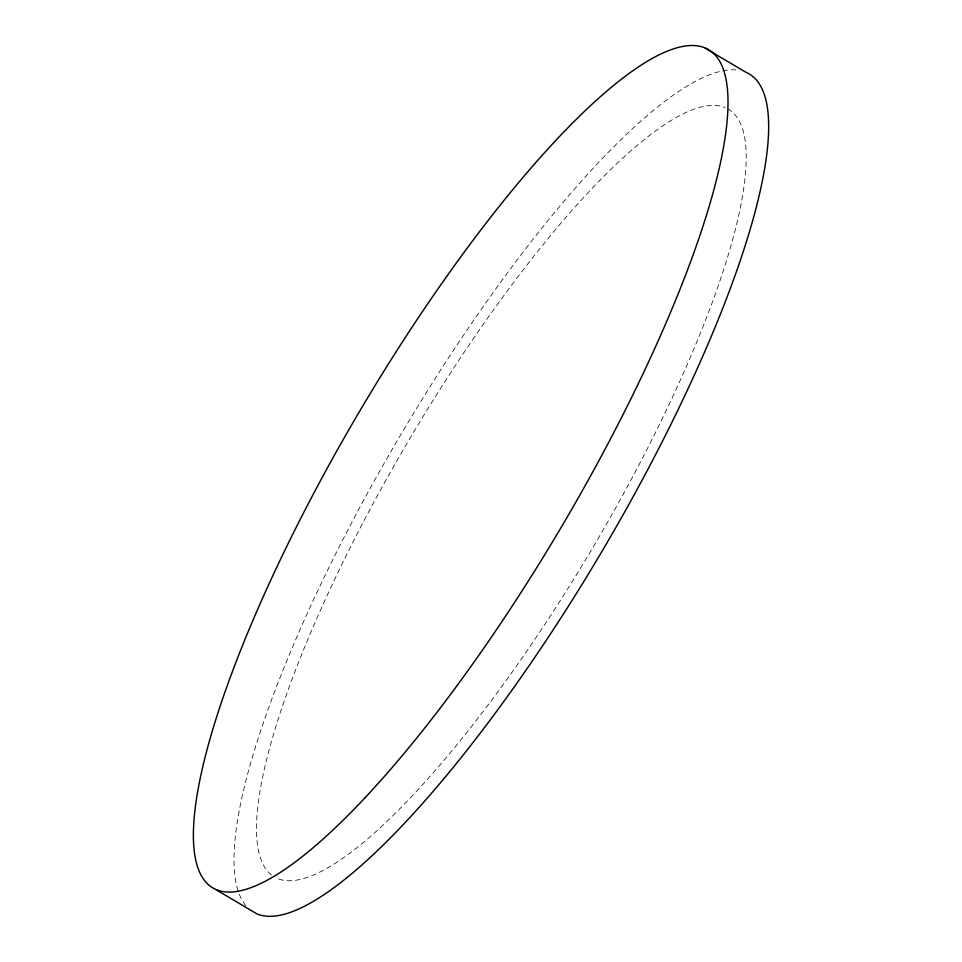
<?xml version="1.0" encoding="UTF-8"?>
<svg xmlns="http://www.w3.org/2000/svg" width="962" height="962" viewBox="0 0 962 962"><rect width="100%" height="100%" fill="white"/><g stroke="black" fill="none" stroke-linecap="round" stroke-linejoin="round"><path stroke-width="0.72" stroke-dasharray="4.81 3.61" d="M245.803 905.615A486.94 116.294 -59.4 0 1 399.711 436.459A486.94 116.294 -59.4 0 1 738.467 70.202M727.705 108.754A446.019 106.517 -59.4 0 1 597.883 539.021A446.019 106.517 -59.4 0 1 277.501 878.522M271.5 875.035A446.019 106.517 -59.4 0 1 409.247 439.526A446.019 106.517 -59.4 0 1 725.192 107.552"/><path stroke-width="1.44" d="M705.038 48.1L745.73 72.186A486.94 116.294 -59.4 0 1 609.92 537.782A486.94 116.294 -59.4 0 1 256.962 913.9L216.27 889.814M364.622 798.183A486.94 116.294 -59.4 0 0 724.819 74.014A486.94 116.294 -59.4 0 0 292.532 534.668A486.94 116.294 -59.4 0 0 364.622 798.183"/></g></svg>
